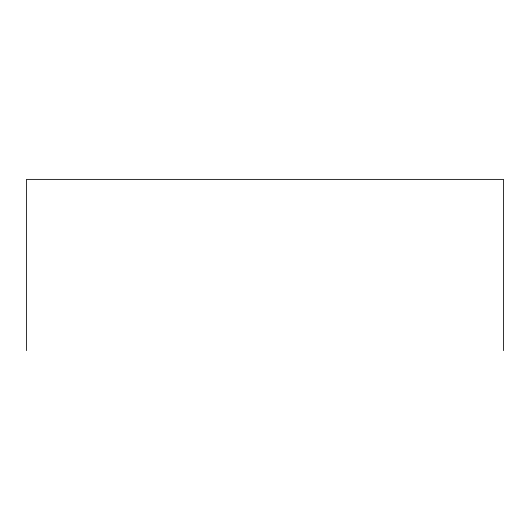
<?xml version="1.0" encoding="UTF-8"?>
<svg xmlns="http://www.w3.org/2000/svg" width="530" height="530" viewBox="0 0 530 530"><rect width="100%" height="100%" fill="white"/><g stroke="black" fill="none" stroke-linecap="round" stroke-linejoin="round"><path stroke-width="0.79" d="M503.5 350.615L503.5 179.385L26.5 179.385L26.5 350.615"/></g></svg>
